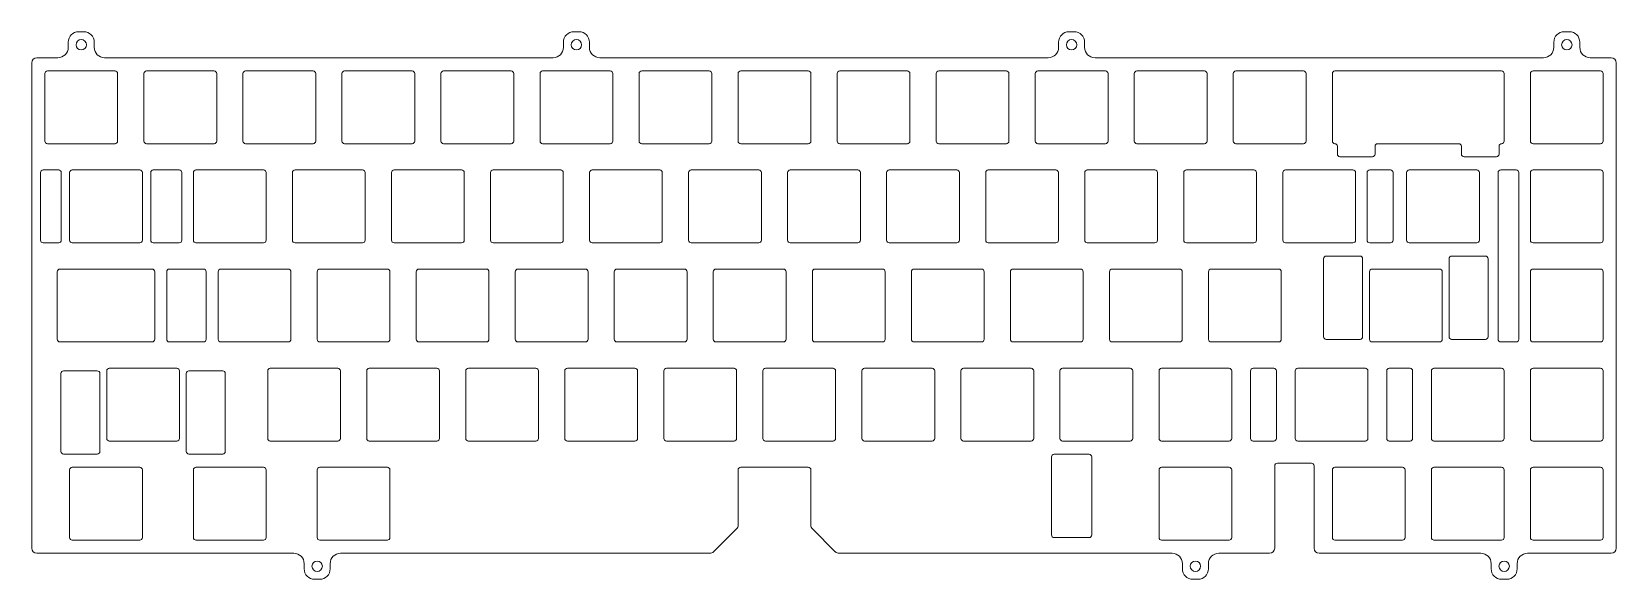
# Model space of a CAD drawing. Header units: millimetres. Extents: x -149 to 156, y -54 to 51.
import ezdxf

# ---------------------------------------------------------------- set-up
doc = ezdxf.new("R2010")
doc.units = ezdxf.units.MM

msp = doc.modelspace()

# ---------------------------------------------------------------- linework, layer by layer
at = {"color": 7, "linetype": 'Continuous', "lineweight": 15}
for p, q in [((-142.02, 49.17), (-142.02, 48.17)), ((-139.02, 51.17), (-140.02, 51.17)), ((-137.02, 48.17), (-137.02, 49.17)), ((-46.77, 49.17), (-46.77, 48.17)), ((-43.77, 51.17), (-44.77, 51.17)), ((-41.77, 48.17), (-41.77, 49.17)), ((48.48, 49.17), (48.48, 48.17)), ((51.48, 51.17), (50.48, 51.17)), ((53.48, 48.17), (53.48, 49.17)), ((143.73, 49.17), (143.73, 48.17)), ((146.73, 51.17), (145.73, 51.17)), ((148.73, 48.17), (148.73, 49.17)), ((-144.02, 46.17), (-148.05, 46.17)), ((-48.77, 46.17), (-135.02, 46.17)), ((46.48, 46.17), (-39.77, 46.17)), ((141.73, 46.17), (55.48, 46.17)), ((154.75, 46.17), (150.73, 46.17)), ((-149.05, 45.17), (-149.05, -48.08)), ((-146.52, 30.14), (-146.52, 43.14)), ((-146.02, 43.64), (-133.02, 43.64)), ((-132.52, 43.14), (-132.52, 30.14)), ((-127.47, 30.14), (-127.47, 43.14)), ((-126.97, 43.64), (-113.97, 43.64)), ((-113.47, 43.14), (-113.47, 30.14)), ((-108.42, 30.14), (-108.42, 43.14)), ((-107.92, 43.64), (-94.92, 43.64)), ((-94.42, 43.14), (-94.42, 30.14)), ((-89.37, 30.14), (-89.37, 43.14)), ((-88.87, 43.64), (-75.87, 43.64)), ((-75.37, 43.14), (-75.37, 30.14)), ((-70.32, 30.14), (-70.32, 43.14)), ((-69.82, 43.64), (-56.82, 43.64)), ((-56.32, 43.14), (-56.32, 30.14)), ((-51.27, 30.14), (-51.27, 43.14)), ((-50.77, 43.64), (-37.77, 43.64)), ((-37.27, 43.14), (-37.27, 30.14)), ((-32.22, 30.14), (-32.22, 43.14)), ((-31.72, 43.64), (-18.72, 43.64)), ((-18.22, 43.14), (-18.22, 30.14)), ((-13.17, 30.14), (-13.17, 43.14)), ((-12.67, 43.64), (0.33, 43.64)), ((0.83, 43.14), (0.83, 30.14)), ((5.88, 30.14), (5.88, 43.14)), ((6.38, 43.64), (19.38, 43.64)), ((19.88, 43.14), (19.88, 30.14)), ((24.93, 30.14), (24.93, 43.14)), ((25.43, 43.64), (38.43, 43.64)), ((38.93, 43.14), (38.93, 30.14)), ((43.98, 30.14), (43.98, 43.14)), ((44.48, 43.64), (57.48, 43.64)), ((57.98, 43.14), (57.98, 30.14)), ((63.03, 30.14), (63.03, 43.14)), ((63.53, 43.64), (76.53, 43.64)), ((77.03, 43.14), (77.03, 30.14)), ((82.08, 30.14), (82.08, 43.14)), ((82.58, 43.64), (95.58, 43.64)), ((96.08, 43.14), (96.08, 30.14)), ((101.13, 30.14), (101.13, 43.14)), ((101.63, 43.64), (133.68, 43.64)), ((134.18, 43.14), (134.18, 30.14)), ((139.23, 30.14), (139.23, 43.14)), ((139.73, 43.64), (152.73, 43.64)), ((153.23, 43.14), (153.23, 30.14)), ((155.75, -48.08), (155.75, 45.17)), ((-133.02, 29.64), (-146.02, 29.64)), ((-113.97, 29.64), (-126.97, 29.64)), ((-94.92, 29.64), (-107.92, 29.64)), ((-75.87, 29.64), (-88.87, 29.64)), ((-56.82, 29.64), (-69.82, 29.64)), ((-37.77, 29.64), (-50.77, 29.64)), ((-18.72, 29.64), (-31.72, 29.64)), ((0.33, 29.64), (-12.67, 29.64)), ((19.38, 29.64), (6.38, 29.64)), ((38.43, 29.64), (25.43, 29.64)), ((57.48, 29.64), (44.48, 29.64)), ((76.53, 29.64), (63.53, 29.64)), ((95.58, 29.64), (82.58, 29.64)), ((102.09, 27.64), (102.09, 29.15)), ((109.34, 29.14), (109.34, 27.64)), ((125.46, 29.64), (109.84, 29.64)), ((125.96, 27.64), (125.96, 29.14)), ((133.21, 29.15), (133.21, 27.64)), ((152.73, 29.64), (139.73, 29.64)), ((-146.86, 24.59), (-143.86, 24.59)), ((-141.26, 24.59), (-128.26, 24.59)), ((-125.66, 24.59), (-120.66, 24.59)), ((-117.45, 24.59), (-104.45, 24.59)), ((-98.4, 24.59), (-85.4, 24.59)), ((-79.35, 24.59), (-66.35, 24.59)), ((-60.3, 24.59), (-47.3, 24.59)), ((-41.25, 24.59), (-28.25, 24.59)), ((-22.2, 24.59), (-9.2, 24.59)), ((-3.15, 24.59), (9.85, 24.59)), ((15.9, 24.59), (28.9, 24.59)), ((34.95, 24.59), (47.95, 24.59)), ((54, 24.59), (67, 24.59)), ((73.05, 24.59), (86.05, 24.59)), ((92.1, 24.59), (105.1, 24.59)), ((108.84, 27.14), (102.59, 27.14)), ((108.31, 24.59), (112.31, 24.59)), ((115.91, 24.59), (128.91, 24.59)), ((132.71, 27.14), (126.46, 27.14)), ((133.51, 24.59), (136.51, 24.59)), ((139.73, 24.59), (152.73, 24.59)), ((-147.36, 11.09), (-147.36, 24.09)), ((-143.36, 24.09), (-143.36, 11.09)), ((-141.76, 11.09), (-141.76, 24.09)), ((-127.76, 24.09), (-127.76, 11.09)), ((-126.16, 11.09), (-126.16, 24.09)), ((-120.16, 24.09), (-120.16, 11.09)), ((-117.95, 11.09), (-117.95, 24.09)), ((-103.95, 24.09), (-103.95, 11.09)), ((-98.9, 11.09), (-98.9, 24.09)), ((-84.9, 24.09), (-84.9, 11.09)), ((-79.85, 11.09), (-79.85, 24.09)), ((-65.85, 24.09), (-65.85, 11.09)), ((-60.8, 11.09), (-60.8, 24.09)), ((-46.8, 24.09), (-46.8, 11.09)), ((-41.75, 11.09), (-41.75, 24.09)), ((-27.75, 24.09), (-27.75, 11.09)), ((-22.7, 11.09), (-22.7, 24.09)), ((-8.7, 24.09), (-8.7, 11.09)), ((-3.65, 11.09), (-3.65, 24.09)), ((10.35, 24.09), (10.35, 11.09)), ((15.4, 11.09), (15.4, 24.09)), ((29.4, 24.09), (29.4, 11.09)), ((34.45, 11.09), (34.45, 24.09)), ((48.45, 24.09), (48.45, 11.09)), ((53.5, 11.09), (53.5, 24.09)), ((67.5, 24.09), (67.5, 11.09)), ((72.55, 11.09), (72.55, 24.09)), ((86.55, 24.09), (86.55, 11.09)), ((91.6, 11.09), (91.6, 24.09)), ((105.6, 24.09), (105.6, 11.09)), ((107.81, 11.09), (107.81, 24.09)), ((112.81, 24.09), (112.81, 11.09)), ((115.41, 11.09), (115.41, 24.09)), ((129.41, 24.09), (129.41, 11.09)), ((133.01, -7.96), (133.01, 24.09)), ((137.01, 24.09), (137.01, -7.96)), ((139.23, 11.09), (139.23, 24.09)), ((153.23, 24.09), (153.23, 11.09)), ((-143.86, 10.59), (-146.86, 10.59)), ((-128.26, 10.59), (-141.26, 10.59)), ((-120.66, 10.59), (-125.66, 10.59)), ((-104.45, 10.59), (-117.45, 10.59)), ((-85.4, 10.59), (-98.4, 10.59)), ((-66.35, 10.59), (-79.35, 10.59)), ((-47.3, 10.59), (-60.3, 10.59)), ((-28.25, 10.59), (-41.25, 10.59)), ((-9.2, 10.59), (-22.2, 10.59)), ((9.85, 10.59), (-3.15, 10.59)), ((28.9, 10.59), (15.9, 10.59)), ((47.95, 10.59), (34.95, 10.59)), ((67, 10.59), (54, 10.59)), ((86.05, 10.59), (73.05, 10.59)), ((105.1, 10.59), (92.1, 10.59)), ((112.31, 10.59), (108.31, 10.59)), ((128.91, 10.59), (115.91, 10.59)), ((152.73, 10.59), (139.73, 10.59)), ((99.46, -7.46), (99.46, 7.54)), ((99.96, 8.04), (106.46, 8.04)), ((106.96, 7.54), (106.96, -7.46)), ((123.58, -7.46), (123.58, 7.54)), ((124.08, 8.04), (130.58, 8.04)), ((131.08, 7.54), (131.08, -7.46)), ((-144.14, -7.96), (-144.14, 5.04)), ((-143.64, 5.54), (-125.88, 5.54)), ((-125.38, 5.04), (-125.38, -7.96)), ((-123.08, -7.96), (-123.08, 5.04)), ((-122.58, 5.54), (-115.98, 5.54)), ((-115.48, 5.04), (-115.48, -7.96)), ((-113.19, -7.96), (-113.19, 5.04)), ((-112.69, 5.54), (-99.69, 5.54)), ((-99.19, 5.04), (-99.19, -7.96)), ((-94.14, -7.96), (-94.14, 5.04)), ((-93.64, 5.54), (-80.64, 5.54)), ((-80.14, 5.04), (-80.14, -7.96)), ((-75.09, -7.96), (-75.09, 5.04)), ((-74.59, 5.54), (-61.59, 5.54)), ((-61.09, 5.04), (-61.09, -7.96)), ((-56.04, -7.96), (-56.04, 5.04)), ((-55.54, 5.54), (-42.54, 5.54)), ((-42.04, 5.04), (-42.04, -7.96)), ((-36.99, -7.96), (-36.99, 5.04)), ((-36.49, 5.54), (-23.49, 5.54)), ((-22.99, 5.04), (-22.99, -7.96)), ((-17.94, -7.96), (-17.94, 5.04)), ((-17.44, 5.54), (-4.44, 5.54)), ((-3.94, 5.04), (-3.94, -7.96)), ((1.11, -7.96), (1.11, 5.04)), ((1.61, 5.54), (14.61, 5.54)), ((15.11, 5.04), (15.11, -7.96)), ((20.16, -7.96), (20.16, 5.04)), ((20.66, 5.54), (33.66, 5.54)), ((34.16, 5.04), (34.16, -7.96)), ((39.21, -7.96), (39.21, 5.04)), ((39.71, 5.54), (52.71, 5.54)), ((53.21, 5.04), (53.21, -7.96)), ((58.26, -7.96), (58.26, 5.04)), ((58.76, 5.54), (71.76, 5.54)), ((72.26, 5.04), (72.26, -7.96)), ((77.31, -7.96), (77.31, 5.04)), ((77.81, 5.54), (90.81, 5.54)), ((91.31, 5.04), (91.31, -7.96)), ((108.27, -7.96), (108.27, 5.04)), ((108.77, 5.54), (121.77, 5.54)), ((122.27, 5.04), (122.27, -7.96)), ((139.23, -7.96), (139.23, 5.04)), ((139.73, 5.54), (152.73, 5.54)), ((153.23, 5.04), (153.23, -7.96)), ((-125.88, -8.46), (-143.64, -8.46)), ((-115.98, -8.46), (-122.58, -8.46)), ((-99.69, -8.46), (-112.69, -8.46)), ((-80.64, -8.46), (-93.64, -8.46)), ((-61.59, -8.46), (-74.59, -8.46)), ((-42.54, -8.46), (-55.54, -8.46)), ((-23.49, -8.46), (-36.49, -8.46)), ((-4.44, -8.46), (-17.44, -8.46)), ((14.61, -8.46), (1.61, -8.46)), ((33.66, -8.46), (20.66, -8.46)), ((52.71, -8.46), (39.71, -8.46)), ((71.76, -8.46), (58.76, -8.46)), ((90.81, -8.46), (77.81, -8.46)), ((106.46, -7.96), (99.96, -7.96)), ((121.77, -8.46), (108.77, -8.46)), ((130.58, -7.96), (124.08, -7.96)), ((136.51, -8.46), (133.51, -8.46)), ((152.73, -8.46), (139.73, -8.46)), ((-143.43, -29.51), (-143.43, -14.51)), ((-142.93, -14.01), (-136.43, -14.01)), ((-135.93, -14.51), (-135.93, -29.51)), ((-134.62, -27.01), (-134.62, -14.01)), ((-134.12, -13.51), (-121.12, -13.51)), ((-120.62, -14.01), (-120.62, -27.01)), ((-119.31, -29.51), (-119.31, -14.51)), ((-118.81, -14.01), (-112.31, -14.01)), ((-111.81, -14.51), (-111.81, -29.51)), ((-103.66, -27.01), (-103.66, -14.01)), ((-103.16, -13.51), (-90.16, -13.51)), ((-89.66, -14.01), (-89.66, -27.01)), ((-84.61, -27.01), (-84.61, -14.01)), ((-84.11, -13.51), (-71.11, -13.51)), ((-70.61, -14.01), (-70.61, -27.01)), ((-65.56, -27.01), (-65.56, -14.01)), ((-65.06, -13.51), (-52.06, -13.51)), ((-51.56, -14.01), (-51.56, -27.01)), ((-46.51, -27.01), (-46.51, -14.01)), ((-46.01, -13.51), (-33.01, -13.51)), ((-32.51, -14.01), (-32.51, -27.01)), ((-27.46, -27.01), (-27.46, -14.01)), ((-26.96, -13.51), (-13.96, -13.51)), ((-13.46, -14.01), (-13.46, -27.01)), ((-8.41, -27.01), (-8.41, -14.01)), ((-7.91, -13.51), (5.09, -13.51)), ((5.59, -14.01), (5.59, -27.01)), ((10.64, -27.01), (10.64, -14.01)), ((11.14, -13.51), (24.14, -13.51)), ((24.64, -14.01), (24.64, -27.01)), ((29.69, -27.01), (29.69, -14.01)), ((30.19, -13.51), (43.19, -13.51)), ((43.69, -14.01), (43.69, -27.01)), ((48.74, -27.01), (48.74, -14.01)), ((49.24, -13.51), (62.24, -13.51)), ((62.74, -14.01), (62.74, -27.01)), ((67.79, -27.01), (67.79, -14.01)), ((68.29, -13.51), (81.29, -13.51)), ((81.79, -14.01), (81.79, -27.01)), ((85.38, -27.01), (85.38, -14.01)), ((85.88, -13.51), (89.88, -13.51)), ((90.38, -14.01), (90.38, -27.01)), ((93.98, -27.01), (93.98, -14.01)), ((94.48, -13.51), (107.48, -13.51)), ((107.98, -14.01), (107.98, -27.01)), ((111.58, -27.01), (111.58, -14.01)), ((112.08, -13.51), (116.08, -13.51)), ((116.58, -14.01), (116.58, -27.01)), ((120.18, -27.01), (120.18, -14.01)), ((120.68, -13.51), (133.68, -13.51)), ((134.18, -14.01), (134.18, -27.01)), ((139.23, -27.01), (139.23, -14.01)), ((139.73, -13.51), (152.73, -13.51)), ((153.23, -14.01), (153.23, -27.01)), ((-136.43, -30.01), (-142.93, -30.01)), ((-121.12, -27.51), (-134.12, -27.51)), ((-112.31, -30.01), (-118.81, -30.01)), ((-90.16, -27.51), (-103.16, -27.51)), ((-71.11, -27.51), (-84.11, -27.51)), ((-52.06, -27.51), (-65.06, -27.51)), ((-33.01, -27.51), (-46.01, -27.51)), ((-13.96, -27.51), (-26.96, -27.51)), ((5.09, -27.51), (-7.91, -27.51)), ((24.14, -27.51), (11.14, -27.51)), ((43.19, -27.51), (30.19, -27.51)), ((47.6, -30.06), (54.35, -30.06)), ((62.24, -27.51), (49.24, -27.51)), ((81.29, -27.51), (68.29, -27.51)), ((89.88, -27.51), (85.88, -27.51)), ((107.48, -27.51), (94.48, -27.51)), ((116.08, -27.51), (112.08, -27.51)), ((133.68, -27.51), (120.68, -27.51)), ((152.73, -27.51), (139.73, -27.51)), ((-141.76, -46.06), (-141.76, -33.06)), ((-141.26, -32.56), (-128.26, -32.56)), ((-127.76, -33.06), (-127.76, -46.06)), ((-117.95, -46.06), (-117.95, -33.06)), ((-117.45, -32.56), (-104.45, -32.56)), ((-103.95, -33.06), (-103.95, -46.06)), ((-94.14, -46.06), (-94.14, -33.06)), ((-93.64, -32.56), (-80.64, -32.56)), ((-80.14, -33.06), (-80.14, -46.06)), ((-13.17, -43.67), (-13.17, -33.06)), ((-12.67, -32.56), (0.33, -32.56)), ((0.83, -33.06), (0.83, -43.67)), ((47.1, -45.56), (47.1, -30.56)), ((54.85, -30.56), (54.85, -45.56)), ((67.79, -46.06), (67.79, -33.06)), ((68.29, -32.56), (81.29, -32.56)), ((81.79, -33.06), (81.79, -46.06)), ((90.05, -48.08), (90.05, -32.26)), ((90.55, -31.76), (97.12, -31.76)), ((97.62, -32.26), (97.62, -48.08)), ((101.13, -46.06), (101.13, -33.06)), ((101.63, -32.56), (114.63, -32.56)), ((115.13, -33.06), (115.13, -46.06)), ((120.18, -46.06), (120.18, -33.06)), ((120.68, -32.56), (133.68, -32.56)), ((134.18, -33.06), (134.18, -46.06)), ((139.23, -46.06), (139.23, -33.06)), ((139.73, -32.56), (152.73, -32.56)), ((153.23, -33.06), (153.23, -46.06)), ((-17.88, -48.79), (-13.47, -44.37)), ((1.12, -44.37), (5.53, -48.79)), ((-128.26, -46.56), (-141.26, -46.56)), ((-104.45, -46.56), (-117.45, -46.56)), ((-80.64, -46.56), (-93.64, -46.56)), ((54.35, -46.06), (47.6, -46.06)), ((81.29, -46.56), (68.29, -46.56)), ((114.63, -46.56), (101.63, -46.56)), ((133.68, -46.56), (120.68, -46.56)), ((152.73, -46.56), (139.73, -46.56)), ((-148.05, -49.08), (-98.64, -49.08)), ((-96.64, -51.08), (-96.64, -52.08)), ((-91.64, -52.08), (-91.64, -51.08)), ((-89.64, -49.08), (-18.59, -49.08)), ((6.24, -49.08), (70.29, -49.08)), ((72.29, -51.08), (72.29, -52.08)), ((77.29, -52.08), (77.29, -51.08)), ((79.29, -49.08), (89.05, -49.08)), ((98.62, -49.08), (129.68, -49.08)), ((131.68, -51.08), (131.68, -52.08)), ((136.68, -52.08), (136.68, -51.08)), ((138.68, -49.08), (154.75, -49.08)), ((-94.64, -54.08), (-93.64, -54.08)), ((74.29, -54.08), (75.29, -54.08)), ((133.68, -54.08), (134.68, -54.08))]:
    msp.add_line(p, q, dxfattribs=at)
for centre in [(-139.52, 48.67), (-44.27, 48.67), (50.98, 48.67), (146.23, 48.67), (-94.14, -51.58), (74.79, -51.58), (134.18, -51.58)]:
    msp.add_circle(centre, 1, dxfattribs=at)
for centre, radius, start, end in [((-140.02, 49.17), 2, 90, 180), ((-139.02, 49.17), 2, 0, 90), ((-44.77, 49.17), 2, 90, 180), ((-43.77, 49.17), 2, 0, 90), ((50.48, 49.17), 2, 90, 180), ((51.48, 49.17), 2, 0, 90), ((145.73, 49.17), 2, 90, 180), ((146.73, 49.17), 2, 0, 90), ((-148.05, 45.17), 1, 90, 180), ((-144.02, 48.17), 2, 270, 0), ((-135.02, 48.17), 2, 180, 270), ((-48.77, 48.17), 2, 270, 0), ((-39.77, 48.17), 2, 180, 270), ((46.48, 48.17), 2, 270, 0), ((55.48, 48.17), 2, 180, 270), ((141.73, 48.17), 2, 270, 0), ((150.73, 48.17), 2, 180, 270), ((154.75, 45.17), 1, 0, 90), ((-14.17, -43.67), 1, 315, 0), ((1.83, -43.67), 1, 180, 225), ((-148.05, -48.08), 1, 180, 270), ((89.05, -48.08), 1, 270, 0), ((98.62, -48.08), 1, 180, 270), ((154.75, -48.08), 1, 270, 0), ((-98.64, -51.08), 2, 0, 90), ((-89.64, -51.08), 2, 90, 180), ((-18.59, -48.08), 1, 270, 315), ((6.24, -48.08), 1, 225, 270), ((70.29, -51.08), 2, 0, 90), ((79.29, -51.08), 2, 90, 180), ((129.68, -51.08), 2, 0, 90), ((138.68, -51.08), 2, 90, 180), ((-94.64, -52.08), 2, 180, 270), ((-93.64, -52.08), 2, 270, 0), ((74.29, -52.08), 2, 180, 270), ((75.29, -52.08), 2, 270, 0), ((133.68, -52.08), 2, 180, 270), ((134.68, -52.08), 2, 270, 0)]:
    msp.add_arc(centre, radius, start, end, dxfattribs=at)
for points in [[(-146.52, 43.14), (-146.52, 43.4), (-146.28, 43.64), (-146.02, 43.64)], [(-133.02, 43.64), (-132.77, 43.64), (-132.52, 43.4), (-132.52, 43.14)], [(-127.47, 43.14), (-127.47, 43.4), (-127.23, 43.64), (-126.97, 43.64)], [(-113.97, 43.64), (-113.72, 43.64), (-113.47, 43.4), (-113.47, 43.14)], [(-108.42, 43.14), (-108.42, 43.4), (-108.18, 43.64), (-107.92, 43.64)], [(-94.92, 43.64), (-94.67, 43.64), (-94.42, 43.4), (-94.42, 43.14)], [(-89.37, 43.14), (-89.37, 43.4), (-89.13, 43.64), (-88.87, 43.64)], [(-75.87, 43.64), (-75.62, 43.64), (-75.37, 43.4), (-75.37, 43.14)], [(-70.32, 43.14), (-70.32, 43.4), (-70.08, 43.64), (-69.82, 43.64)], [(-56.82, 43.64), (-56.57, 43.64), (-56.32, 43.4), (-56.32, 43.14)], [(-51.27, 43.14), (-51.27, 43.4), (-51.03, 43.64), (-50.77, 43.64)], [(-37.77, 43.64), (-37.52, 43.64), (-37.27, 43.4), (-37.27, 43.14)], [(-32.22, 43.14), (-32.22, 43.4), (-31.98, 43.64), (-31.72, 43.64)], [(-18.72, 43.64), (-18.47, 43.64), (-18.22, 43.4), (-18.22, 43.14)], [(-13.17, 43.14), (-13.17, 43.4), (-12.93, 43.64), (-12.67, 43.64)], [(0.33, 43.64), (0.58, 43.64), (0.83, 43.4), (0.83, 43.14)], [(5.88, 43.14), (5.88, 43.4), (6.12, 43.64), (6.38, 43.64)], [(19.38, 43.64), (19.63, 43.64), (19.88, 43.4), (19.88, 43.14)], [(24.93, 43.14), (24.93, 43.4), (25.17, 43.64), (25.43, 43.64)], [(38.43, 43.64), (38.68, 43.64), (38.93, 43.4), (38.93, 43.14)], [(43.98, 43.14), (43.98, 43.4), (44.22, 43.64), (44.48, 43.64)], [(57.48, 43.64), (57.73, 43.64), (57.98, 43.4), (57.98, 43.14)], [(63.03, 43.14), (63.03, 43.4), (63.27, 43.64), (63.53, 43.64)], [(76.53, 43.64), (76.78, 43.64), (77.03, 43.4), (77.03, 43.14)], [(82.08, 43.14), (82.08, 43.4), (82.32, 43.64), (82.58, 43.64)], [(95.58, 43.64), (95.83, 43.64), (96.08, 43.4), (96.08, 43.14)], [(101.13, 43.14), (101.13, 43.4), (101.37, 43.64), (101.63, 43.64)], [(133.68, 43.64), (133.93, 43.64), (134.18, 43.4), (134.18, 43.14)], [(139.23, 43.14), (139.23, 43.4), (139.47, 43.64), (139.73, 43.64)], [(152.73, 43.64), (152.98, 43.64), (153.23, 43.4), (153.23, 43.14)], [(-146.02, 29.64), (-146.28, 29.64), (-146.52, 29.89), (-146.52, 30.14)], [(-132.52, 30.14), (-132.52, 29.89), (-132.77, 29.64), (-133.02, 29.64)], [(-126.97, 29.64), (-127.23, 29.64), (-127.47, 29.89), (-127.47, 30.14)], [(-113.47, 30.14), (-113.47, 29.89), (-113.72, 29.64), (-113.97, 29.64)], [(-107.92, 29.64), (-108.18, 29.64), (-108.42, 29.89), (-108.42, 30.14)], [(-94.42, 30.14), (-94.42, 29.89), (-94.67, 29.64), (-94.92, 29.64)], [(-88.87, 29.64), (-89.13, 29.64), (-89.37, 29.89), (-89.37, 30.14)], [(-75.37, 30.14), (-75.37, 29.89), (-75.62, 29.64), (-75.87, 29.64)], [(-69.82, 29.64), (-70.08, 29.64), (-70.32, 29.89), (-70.32, 30.14)], [(-56.32, 30.14), (-56.32, 29.89), (-56.57, 29.64), (-56.82, 29.64)], [(-50.77, 29.64), (-51.03, 29.64), (-51.27, 29.89), (-51.27, 30.14)], [(-37.27, 30.14), (-37.27, 29.89), (-37.52, 29.64), (-37.77, 29.64)], [(-31.72, 29.64), (-31.98, 29.64), (-32.22, 29.89), (-32.22, 30.14)], [(-18.22, 30.14), (-18.22, 29.89), (-18.47, 29.64), (-18.72, 29.64)], [(-12.67, 29.64), (-12.93, 29.64), (-13.17, 29.89), (-13.17, 30.14)], [(0.83, 30.14), (0.83, 29.89), (0.58, 29.64), (0.33, 29.64)], [(6.38, 29.64), (6.12, 29.64), (5.88, 29.89), (5.88, 30.14)], [(19.88, 30.14), (19.88, 29.89), (19.63, 29.64), (19.38, 29.64)], [(25.43, 29.64), (25.17, 29.64), (24.93, 29.89), (24.93, 30.14)], [(38.93, 30.14), (38.93, 29.89), (38.68, 29.64), (38.43, 29.64)], [(44.48, 29.64), (44.22, 29.64), (43.98, 29.89), (43.98, 30.14)], [(57.98, 30.14), (57.98, 29.89), (57.73, 29.64), (57.48, 29.64)], [(63.53, 29.64), (63.27, 29.64), (63.03, 29.89), (63.03, 30.14)], [(77.03, 30.14), (77.03, 29.89), (76.78, 29.64), (76.53, 29.64)], [(82.58, 29.64), (82.32, 29.64), (82.08, 29.89), (82.08, 30.14)], [(96.08, 30.14), (96.08, 29.89), (95.83, 29.64), (95.58, 29.64)], [(101.61, 29.64), (101.36, 29.65), (101.13, 29.89), (101.13, 30.14)], [(101.61, 29.64), (101.86, 29.64), (102.09, 29.4), (102.09, 29.15)], [(102.59, 27.14), (102.33, 27.14), (102.09, 27.39), (102.09, 27.64)], [(109.34, 27.64), (109.34, 27.39), (109.09, 27.14), (108.84, 27.14)], [(109.34, 29.14), (109.34, 29.41), (109.58, 29.64), (109.84, 29.64)], [(125.46, 29.64), (125.73, 29.64), (125.96, 29.41), (125.96, 29.14)], [(126.46, 27.14), (126.21, 27.14), (125.96, 27.39), (125.96, 27.64)], [(133.21, 27.64), (133.21, 27.39), (132.97, 27.14), (132.71, 27.14)], [(133.21, 29.15), (133.21, 29.4), (133.44, 29.64), (133.69, 29.64)], [(134.18, 30.14), (134.18, 29.9), (133.95, 29.65), (133.69, 29.64)], [(139.73, 29.64), (139.47, 29.64), (139.23, 29.89), (139.23, 30.14)], [(153.23, 30.14), (153.23, 29.89), (152.98, 29.64), (152.73, 29.64)], [(-147.36, 24.09), (-147.36, 24.35), (-147.12, 24.59), (-146.86, 24.59)], [(-143.86, 24.59), (-143.61, 24.59), (-143.36, 24.35), (-143.36, 24.09)], [(-141.76, 24.09), (-141.76, 24.35), (-141.52, 24.59), (-141.26, 24.59)], [(-128.26, 24.59), (-128.01, 24.59), (-127.76, 24.35), (-127.76, 24.09)], [(-126.16, 24.09), (-126.16, 24.35), (-125.92, 24.59), (-125.66, 24.59)], [(-120.66, 24.59), (-120.41, 24.59), (-120.16, 24.35), (-120.16, 24.09)], [(-117.95, 24.09), (-117.95, 24.35), (-117.7, 24.59), (-117.45, 24.59)], [(-104.45, 24.59), (-104.2, 24.59), (-103.95, 24.35), (-103.95, 24.09)], [(-98.9, 24.09), (-98.9, 24.35), (-98.65, 24.59), (-98.4, 24.59)], [(-85.4, 24.59), (-85.15, 24.59), (-84.9, 24.35), (-84.9, 24.09)], [(-79.85, 24.09), (-79.85, 24.35), (-79.6, 24.59), (-79.35, 24.59)], [(-66.35, 24.59), (-66.1, 24.59), (-65.85, 24.35), (-65.85, 24.09)], [(-60.8, 24.09), (-60.8, 24.35), (-60.55, 24.59), (-60.3, 24.59)], [(-47.3, 24.59), (-47.05, 24.59), (-46.8, 24.35), (-46.8, 24.09)], [(-41.75, 24.09), (-41.75, 24.35), (-41.5, 24.59), (-41.25, 24.59)], [(-28.25, 24.59), (-28, 24.59), (-27.75, 24.35), (-27.75, 24.09)], [(-22.7, 24.09), (-22.7, 24.35), (-22.45, 24.59), (-22.2, 24.59)], [(-9.2, 24.59), (-8.95, 24.59), (-8.7, 24.35), (-8.7, 24.09)], [(-3.65, 24.09), (-3.65, 24.35), (-3.41, 24.59), (-3.15, 24.59)], [(9.85, 24.59), (10.1, 24.59), (10.35, 24.35), (10.35, 24.09)], [(15.4, 24.09), (15.4, 24.35), (15.64, 24.59), (15.9, 24.59)], [(28.9, 24.59), (29.15, 24.59), (29.4, 24.35), (29.4, 24.09)], [(34.45, 24.09), (34.45, 24.35), (34.7, 24.59), (34.95, 24.59)], [(47.95, 24.59), (48.2, 24.59), (48.45, 24.35), (48.45, 24.09)], [(53.5, 24.09), (53.5, 24.35), (53.75, 24.59), (54, 24.59)], [(67, 24.59), (67.25, 24.59), (67.5, 24.35), (67.5, 24.09)], [(72.55, 24.09), (72.55, 24.35), (72.8, 24.59), (73.05, 24.59)], [(86.05, 24.59), (86.3, 24.59), (86.55, 24.35), (86.55, 24.09)], [(91.6, 24.09), (91.6, 24.35), (91.85, 24.59), (92.1, 24.59)], [(105.1, 24.59), (105.35, 24.59), (105.6, 24.35), (105.6, 24.09)], [(107.81, 24.09), (107.81, 24.35), (108.06, 24.59), (108.31, 24.59)], [(112.31, 24.59), (112.57, 24.59), (112.81, 24.35), (112.81, 24.09)], [(115.41, 24.09), (115.41, 24.35), (115.66, 24.59), (115.91, 24.59)], [(128.91, 24.59), (129.17, 24.59), (129.41, 24.35), (129.41, 24.09)], [(133.01, 24.09), (133.01, 24.35), (133.26, 24.59), (133.51, 24.59)], [(136.51, 24.59), (136.77, 24.59), (137.01, 24.35), (137.01, 24.09)], [(139.23, 24.09), (139.23, 24.35), (139.47, 24.59), (139.73, 24.59)], [(152.73, 24.59), (152.98, 24.59), (153.23, 24.35), (153.23, 24.09)], [(-146.86, 10.59), (-147.12, 10.59), (-147.36, 10.84), (-147.36, 11.09)], [(-143.36, 11.09), (-143.36, 10.84), (-143.61, 10.59), (-143.86, 10.59)], [(-141.26, 10.59), (-141.52, 10.59), (-141.76, 10.84), (-141.76, 11.09)], [(-127.76, 11.09), (-127.76, 10.84), (-128.01, 10.59), (-128.26, 10.59)], [(-125.66, 10.59), (-125.92, 10.59), (-126.16, 10.84), (-126.16, 11.09)], [(-120.16, 11.09), (-120.16, 10.84), (-120.41, 10.59), (-120.66, 10.59)], [(-117.45, 10.59), (-117.7, 10.59), (-117.95, 10.84), (-117.95, 11.09)], [(-103.95, 11.09), (-103.95, 10.84), (-104.19, 10.59), (-104.45, 10.59)], [(-98.4, 10.59), (-98.65, 10.59), (-98.9, 10.84), (-98.9, 11.09)], [(-84.9, 11.09), (-84.9, 10.84), (-85.14, 10.59), (-85.4, 10.59)], [(-79.35, 10.59), (-79.6, 10.59), (-79.85, 10.84), (-79.85, 11.09)], [(-65.85, 11.09), (-65.85, 10.84), (-66.09, 10.59), (-66.35, 10.59)], [(-60.3, 10.59), (-60.55, 10.59), (-60.8, 10.84), (-60.8, 11.09)], [(-46.8, 11.09), (-46.8, 10.84), (-47.04, 10.59), (-47.3, 10.59)], [(-41.25, 10.59), (-41.5, 10.59), (-41.75, 10.84), (-41.75, 11.09)], [(-27.75, 11.09), (-27.75, 10.84), (-27.99, 10.59), (-28.25, 10.59)], [(-22.2, 10.59), (-22.45, 10.59), (-22.7, 10.84), (-22.7, 11.09)], [(-8.7, 11.09), (-8.7, 10.84), (-8.94, 10.59), (-9.2, 10.59)], [(-3.15, 10.59), (-3.4, 10.59), (-3.65, 10.84), (-3.65, 11.09)], [(10.35, 11.09), (10.35, 10.84), (10.11, 10.59), (9.85, 10.59)], [(15.9, 10.59), (15.65, 10.59), (15.4, 10.84), (15.4, 11.09)], [(29.4, 11.09), (29.4, 10.84), (29.16, 10.59), (28.9, 10.59)], [(34.95, 10.59), (34.7, 10.59), (34.45, 10.84), (34.45, 11.09)], [(48.45, 11.09), (48.45, 10.84), (48.21, 10.59), (47.95, 10.59)], [(54, 10.59), (53.75, 10.59), (53.5, 10.84), (53.5, 11.09)], [(67.5, 11.09), (67.5, 10.84), (67.26, 10.59), (67, 10.59)], [(73.05, 10.59), (72.8, 10.59), (72.55, 10.84), (72.55, 11.09)], [(86.55, 11.09), (86.55, 10.84), (86.31, 10.59), (86.05, 10.59)], [(92.1, 10.59), (91.85, 10.59), (91.6, 10.84), (91.6, 11.09)], [(105.6, 11.09), (105.6, 10.84), (105.36, 10.59), (105.1, 10.59)], [(108.31, 10.59), (108.06, 10.59), (107.81, 10.84), (107.81, 11.09)], [(112.81, 11.09), (112.81, 10.84), (112.57, 10.59), (112.31, 10.59)], [(115.91, 10.59), (115.66, 10.59), (115.41, 10.84), (115.41, 11.09)], [(129.41, 11.09), (129.41, 10.84), (129.17, 10.59), (128.91, 10.59)], [(139.73, 10.59), (139.47, 10.59), (139.23, 10.84), (139.23, 11.09)], [(153.23, 11.09), (153.23, 10.84), (152.98, 10.59), (152.73, 10.59)], [(99.46, 7.54), (99.46, 7.8), (99.7, 8.04), (99.96, 8.04)], [(106.46, 8.04), (106.71, 8.04), (106.96, 7.8), (106.96, 7.54)], [(123.58, 7.54), (123.58, 7.8), (123.82, 8.04), (124.08, 8.04)], [(130.58, 8.04), (130.84, 8.04), (131.08, 7.8), (131.08, 7.54)], [(-144.14, 5.04), (-144.14, 5.3), (-143.9, 5.54), (-143.64, 5.54)], [(-125.88, 5.54), (-125.63, 5.54), (-125.38, 5.3), (-125.38, 5.04)], [(-123.08, 5.04), (-123.08, 5.3), (-122.84, 5.54), (-122.58, 5.54)], [(-115.98, 5.54), (-115.73, 5.54), (-115.48, 5.3), (-115.48, 5.04)], [(-113.19, 5.04), (-113.19, 5.3), (-112.94, 5.54), (-112.69, 5.54)], [(-99.69, 5.54), (-99.43, 5.54), (-99.19, 5.3), (-99.19, 5.04)], [(-94.14, 5.04), (-94.14, 5.3), (-93.89, 5.54), (-93.64, 5.54)], [(-80.64, 5.54), (-80.38, 5.54), (-80.14, 5.3), (-80.14, 5.04)], [(-75.09, 5.04), (-75.09, 5.3), (-74.84, 5.54), (-74.59, 5.54)], [(-61.59, 5.54), (-61.33, 5.54), (-61.09, 5.3), (-61.09, 5.04)], [(-56.04, 5.04), (-56.04, 5.3), (-55.79, 5.54), (-55.54, 5.54)], [(-42.54, 5.54), (-42.28, 5.54), (-42.04, 5.3), (-42.04, 5.04)], [(-36.99, 5.04), (-36.99, 5.3), (-36.74, 5.54), (-36.49, 5.54)], [(-23.49, 5.54), (-23.24, 5.54), (-22.99, 5.3), (-22.99, 5.04)], [(-17.94, 5.04), (-17.94, 5.3), (-17.69, 5.54), (-17.44, 5.54)], [(-4.44, 5.54), (-4.18, 5.54), (-3.94, 5.3), (-3.94, 5.04)], [(1.11, 5.04), (1.11, 5.3), (1.36, 5.54), (1.61, 5.54)], [(14.61, 5.54), (14.87, 5.54), (15.11, 5.3), (15.11, 5.04)], [(20.16, 5.04), (20.16, 5.3), (20.41, 5.54), (20.66, 5.54)], [(33.66, 5.54), (33.92, 5.54), (34.16, 5.3), (34.16, 5.04)], [(39.21, 5.04), (39.21, 5.3), (39.46, 5.54), (39.71, 5.54)], [(52.71, 5.54), (52.97, 5.54), (53.21, 5.3), (53.21, 5.04)], [(58.26, 5.04), (58.26, 5.3), (58.51, 5.54), (58.76, 5.54)], [(71.76, 5.54), (72.02, 5.54), (72.26, 5.3), (72.26, 5.04)], [(77.31, 5.04), (77.31, 5.3), (77.56, 5.54), (77.81, 5.54)], [(90.81, 5.54), (91.07, 5.54), (91.31, 5.3), (91.31, 5.04)], [(108.27, 5.04), (108.27, 5.3), (108.51, 5.54), (108.77, 5.54)], [(121.77, 5.54), (122.02, 5.54), (122.27, 5.3), (122.27, 5.04)], [(139.23, 5.04), (139.23, 5.3), (139.47, 5.54), (139.73, 5.54)], [(152.73, 5.54), (152.98, 5.54), (153.23, 5.3), (153.23, 5.04)], [(-143.64, -8.46), (-143.9, -8.46), (-144.14, -8.21), (-144.14, -7.96)], [(-125.38, -7.96), (-125.38, -8.21), (-125.63, -8.46), (-125.88, -8.46)], [(-122.58, -8.46), (-122.84, -8.46), (-123.08, -8.21), (-123.08, -7.96)], [(-115.48, -7.96), (-115.48, -8.21), (-115.73, -8.46), (-115.98, -8.46)], [(-112.69, -8.46), (-112.94, -8.46), (-113.19, -8.21), (-113.19, -7.96)], [(-99.19, -7.96), (-99.19, -8.21), (-99.43, -8.46), (-99.69, -8.46)], [(-93.64, -8.46), (-93.89, -8.46), (-94.14, -8.21), (-94.14, -7.96)], [(-80.14, -7.96), (-80.14, -8.21), (-80.38, -8.46), (-80.64, -8.46)], [(-74.59, -8.46), (-74.84, -8.46), (-75.09, -8.21), (-75.09, -7.96)], [(-61.09, -7.96), (-61.09, -8.21), (-61.33, -8.46), (-61.59, -8.46)], [(-55.54, -8.46), (-55.79, -8.46), (-56.04, -8.21), (-56.04, -7.96)], [(-42.04, -7.96), (-42.04, -8.21), (-42.28, -8.46), (-42.54, -8.46)], [(-36.49, -8.46), (-36.74, -8.46), (-36.99, -8.21), (-36.99, -7.96)], [(-22.99, -7.96), (-22.99, -8.21), (-23.23, -8.46), (-23.49, -8.46)], [(-17.44, -8.46), (-17.69, -8.46), (-17.94, -8.21), (-17.94, -7.96)], [(-3.94, -7.96), (-3.94, -8.21), (-4.18, -8.46), (-4.44, -8.46)], [(1.61, -8.46), (1.36, -8.46), (1.11, -8.21), (1.11, -7.96)], [(15.11, -7.96), (15.11, -8.21), (14.87, -8.46), (14.61, -8.46)], [(20.66, -8.46), (20.41, -8.46), (20.16, -8.21), (20.16, -7.96)], [(34.16, -7.96), (34.16, -8.21), (33.92, -8.46), (33.66, -8.46)], [(39.71, -8.46), (39.46, -8.46), (39.21, -8.21), (39.21, -7.96)], [(53.21, -7.96), (53.21, -8.21), (52.97, -8.46), (52.71, -8.46)], [(58.76, -8.46), (58.51, -8.46), (58.26, -8.21), (58.26, -7.96)], [(72.26, -7.96), (72.26, -8.21), (72.02, -8.46), (71.76, -8.46)], [(77.81, -8.46), (77.56, -8.46), (77.31, -8.21), (77.31, -7.96)], [(91.31, -7.96), (91.31, -8.21), (91.07, -8.46), (90.81, -8.46)], [(99.96, -7.96), (99.7, -7.96), (99.46, -7.71), (99.46, -7.46)], [(106.96, -7.46), (106.96, -7.71), (106.71, -7.96), (106.46, -7.96)], [(108.77, -8.46), (108.52, -8.46), (108.27, -8.21), (108.27, -7.96)], [(122.27, -7.96), (122.27, -8.21), (122.02, -8.46), (121.77, -8.46)], [(124.08, -7.96), (123.83, -7.96), (123.58, -7.71), (123.58, -7.46)], [(131.08, -7.46), (131.08, -7.71), (130.84, -7.96), (130.58, -7.96)], [(133.51, -8.46), (133.26, -8.46), (133.01, -8.21), (133.01, -7.96)], [(137.01, -7.96), (137.01, -8.21), (136.77, -8.46), (136.51, -8.46)], [(139.73, -8.46), (139.47, -8.46), (139.23, -8.21), (139.23, -7.96)], [(153.23, -7.96), (153.23, -8.21), (152.98, -8.46), (152.73, -8.46)], [(-143.43, -14.51), (-143.43, -14.25), (-143.19, -14.01), (-142.93, -14.01)], [(-136.43, -14.01), (-136.18, -14.01), (-135.93, -14.25), (-135.93, -14.51)], [(-134.62, -14.01), (-134.62, -13.75), (-134.38, -13.51), (-134.12, -13.51)], [(-121.12, -13.51), (-120.86, -13.51), (-120.62, -13.75), (-120.62, -14.01)], [(-119.31, -14.51), (-119.31, -14.25), (-119.06, -14.01), (-118.81, -14.01)], [(-112.31, -14.01), (-112.05, -14.01), (-111.81, -14.25), (-111.81, -14.51)], [(-103.66, -14.01), (-103.66, -13.75), (-103.42, -13.51), (-103.16, -13.51)], [(-90.16, -13.51), (-89.91, -13.51), (-89.66, -13.75), (-89.66, -14.01)], [(-84.61, -14.01), (-84.61, -13.75), (-84.37, -13.51), (-84.11, -13.51)], [(-71.11, -13.51), (-70.86, -13.51), (-70.61, -13.75), (-70.61, -14.01)], [(-65.56, -14.01), (-65.56, -13.75), (-65.32, -13.51), (-65.06, -13.51)], [(-52.06, -13.51), (-51.81, -13.51), (-51.56, -13.75), (-51.56, -14.01)], [(-46.51, -14.01), (-46.51, -13.75), (-46.27, -13.51), (-46.01, -13.51)], [(-33.01, -13.51), (-32.76, -13.51), (-32.51, -13.75), (-32.51, -14.01)], [(-27.46, -14.01), (-27.46, -13.75), (-27.22, -13.51), (-26.96, -13.51)], [(-13.96, -13.51), (-13.71, -13.51), (-13.46, -13.75), (-13.46, -14.01)], [(-8.41, -14.01), (-8.41, -13.75), (-8.17, -13.51), (-7.91, -13.51)], [(5.09, -13.51), (5.34, -13.51), (5.59, -13.75), (5.59, -14.01)], [(10.64, -14.01), (10.64, -13.75), (10.88, -13.51), (11.14, -13.51)], [(24.14, -13.51), (24.39, -13.51), (24.64, -13.75), (24.64, -14.01)], [(29.69, -14.01), (29.69, -13.75), (29.93, -13.51), (30.19, -13.51)], [(43.19, -13.51), (43.44, -13.51), (43.69, -13.75), (43.69, -14.01)], [(48.74, -14.01), (48.74, -13.75), (48.98, -13.51), (49.24, -13.51)], [(62.24, -13.51), (62.49, -13.51), (62.74, -13.75), (62.74, -14.01)], [(67.79, -14.01), (67.79, -13.75), (68.03, -13.51), (68.29, -13.51)], [(81.29, -13.51), (81.54, -13.51), (81.79, -13.75), (81.79, -14.01)], [(85.38, -14.01), (85.38, -13.75), (85.63, -13.51), (85.88, -13.51)], [(89.88, -13.51), (90.14, -13.51), (90.38, -13.75), (90.38, -14.01)], [(93.98, -14.01), (93.98, -13.75), (94.23, -13.51), (94.48, -13.51)], [(107.48, -13.51), (107.73, -13.51), (107.98, -13.75), (107.98, -14.01)], [(111.58, -14.01), (111.58, -13.75), (111.83, -13.51), (112.08, -13.51)], [(116.08, -13.51), (116.34, -13.51), (116.58, -13.75), (116.58, -14.01)], [(120.18, -14.01), (120.18, -13.75), (120.42, -13.51), (120.68, -13.51)], [(133.68, -13.51), (133.93, -13.51), (134.18, -13.75), (134.18, -14.01)], [(139.23, -14.01), (139.23, -13.75), (139.47, -13.51), (139.73, -13.51)], [(152.73, -13.51), (152.98, -13.51), (153.23, -13.75), (153.23, -14.01)], [(-134.12, -27.51), (-134.37, -27.51), (-134.62, -27.26), (-134.62, -27.01)], [(-120.62, -27.01), (-120.62, -27.26), (-120.86, -27.51), (-121.12, -27.51)], [(-103.16, -27.51), (-103.42, -27.51), (-103.66, -27.26), (-103.66, -27.01)], [(-89.66, -27.01), (-89.66, -27.26), (-89.91, -27.51), (-90.16, -27.51)], [(-84.11, -27.51), (-84.37, -27.51), (-84.61, -27.26), (-84.61, -27.01)], [(-70.61, -27.01), (-70.61, -27.26), (-70.86, -27.51), (-71.11, -27.51)], [(-65.06, -27.51), (-65.32, -27.51), (-65.56, -27.26), (-65.56, -27.01)], [(-51.56, -27.01), (-51.56, -27.26), (-51.81, -27.51), (-52.06, -27.51)], [(-46.01, -27.51), (-46.27, -27.51), (-46.51, -27.26), (-46.51, -27.01)], [(-32.51, -27.01), (-32.51, -27.26), (-32.76, -27.51), (-33.01, -27.51)], [(-26.96, -27.51), (-27.22, -27.51), (-27.46, -27.26), (-27.46, -27.01)], [(-13.46, -27.01), (-13.46, -27.26), (-13.71, -27.51), (-13.96, -27.51)], [(-7.91, -27.51), (-8.17, -27.51), (-8.41, -27.26), (-8.41, -27.01)], [(5.59, -27.01), (5.59, -27.26), (5.34, -27.51), (5.09, -27.51)], [(11.14, -27.51), (10.88, -27.51), (10.64, -27.26), (10.64, -27.01)], [(24.64, -27.01), (24.64, -27.26), (24.39, -27.51), (24.14, -27.51)], [(30.19, -27.51), (29.94, -27.51), (29.69, -27.26), (29.69, -27.01)], [(43.69, -27.01), (43.69, -27.26), (43.44, -27.51), (43.19, -27.51)], [(49.24, -27.51), (48.99, -27.51), (48.74, -27.26), (48.74, -27.01)], [(62.74, -27.01), (62.74, -27.26), (62.49, -27.51), (62.24, -27.51)], [(68.29, -27.51), (68.03, -27.51), (67.79, -27.26), (67.79, -27.01)], [(81.79, -27.01), (81.79, -27.26), (81.54, -27.51), (81.29, -27.51)], [(85.88, -27.51), (85.63, -27.51), (85.38, -27.26), (85.38, -27.01)], [(90.38, -27.01), (90.38, -27.26), (90.14, -27.51), (89.88, -27.51)], [(94.48, -27.51), (94.23, -27.51), (93.98, -27.26), (93.98, -27.01)], [(107.98, -27.01), (107.98, -27.26), (107.74, -27.51), (107.48, -27.51)], [(112.08, -27.51), (111.83, -27.51), (111.58, -27.26), (111.58, -27.01)], [(116.58, -27.01), (116.58, -27.26), (116.34, -27.51), (116.08, -27.51)], [(120.68, -27.51), (120.42, -27.51), (120.18, -27.26), (120.18, -27.01)], [(134.18, -27.01), (134.18, -27.26), (133.93, -27.51), (133.68, -27.51)], [(139.73, -27.51), (139.47, -27.51), (139.23, -27.26), (139.23, -27.01)], [(153.23, -27.01), (153.23, -27.26), (152.98, -27.51), (152.73, -27.51)], [(-142.93, -30.01), (-143.19, -30.01), (-143.43, -29.76), (-143.43, -29.51)], [(-135.93, -29.51), (-135.93, -29.76), (-136.18, -30.01), (-136.43, -30.01)], [(-118.81, -30.01), (-119.06, -30.01), (-119.31, -29.76), (-119.31, -29.51)], [(-111.81, -29.51), (-111.81, -29.76), (-112.05, -30.01), (-112.31, -30.01)], [(47.1, -30.56), (47.1, -30.3), (47.35, -30.06), (47.6, -30.06)], [(54.35, -30.06), (54.6, -30.06), (54.85, -30.3), (54.85, -30.56)], [(-141.76, -33.06), (-141.76, -32.8), (-141.52, -32.56), (-141.26, -32.56)], [(-128.26, -32.56), (-128.01, -32.56), (-127.76, -32.8), (-127.76, -33.06)], [(-117.95, -33.06), (-117.95, -32.8), (-117.7, -32.56), (-117.45, -32.56)], [(-104.45, -32.56), (-104.2, -32.56), (-103.95, -32.8), (-103.95, -33.06)], [(-94.14, -33.06), (-94.14, -32.8), (-93.89, -32.56), (-93.64, -32.56)], [(-80.64, -32.56), (-80.38, -32.56), (-80.14, -32.8), (-80.14, -33.06)], [(-13.17, -33.06), (-13.17, -32.8), (-12.93, -32.56), (-12.67, -32.56)], [(0.33, -32.56), (0.58, -32.56), (0.83, -32.8), (0.83, -33.06)], [(67.79, -33.06), (67.79, -32.8), (68.03, -32.56), (68.29, -32.56)], [(81.29, -32.56), (81.54, -32.56), (81.79, -32.8), (81.79, -33.06)], [(90.05, -32.26), (90.05, -32), (90.29, -31.76), (90.55, -31.76)], [(97.12, -31.76), (97.38, -31.76), (97.62, -32), (97.62, -32.26)], [(101.13, -33.06), (101.13, -32.8), (101.37, -32.56), (101.63, -32.56)], [(114.63, -32.56), (114.88, -32.56), (115.13, -32.8), (115.13, -33.06)], [(120.18, -33.06), (120.18, -32.8), (120.42, -32.56), (120.68, -32.56)], [(133.68, -32.56), (133.93, -32.56), (134.18, -32.8), (134.18, -33.06)], [(139.23, -33.06), (139.23, -32.8), (139.47, -32.56), (139.73, -32.56)], [(152.73, -32.56), (152.98, -32.56), (153.23, -32.8), (153.23, -33.06)], [(47.6, -46.06), (47.35, -46.06), (47.1, -45.81), (47.1, -45.56)], [(54.85, -45.56), (54.85, -45.81), (54.61, -46.06), (54.35, -46.06)], [(-141.26, -46.56), (-141.52, -46.56), (-141.76, -46.31), (-141.76, -46.06)], [(-127.76, -46.06), (-127.76, -46.31), (-128.01, -46.56), (-128.26, -46.56)], [(-117.45, -46.56), (-117.7, -46.56), (-117.95, -46.31), (-117.95, -46.06)], [(-103.95, -46.06), (-103.95, -46.31), (-104.19, -46.56), (-104.45, -46.56)], [(-93.64, -46.56), (-93.89, -46.56), (-94.14, -46.31), (-94.14, -46.06)], [(-80.14, -46.06), (-80.14, -46.31), (-80.38, -46.56), (-80.64, -46.56)], [(68.29, -46.56), (68.03, -46.56), (67.79, -46.31), (67.79, -46.06)], [(81.79, -46.06), (81.79, -46.31), (81.54, -46.56), (81.29, -46.56)], [(101.63, -46.56), (101.37, -46.56), (101.13, -46.31), (101.13, -46.06)], [(115.13, -46.06), (115.13, -46.31), (114.88, -46.56), (114.63, -46.56)], [(120.68, -46.56), (120.42, -46.56), (120.18, -46.31), (120.18, -46.06)], [(134.18, -46.06), (134.18, -46.31), (133.93, -46.56), (133.68, -46.56)], [(139.73, -46.56), (139.47, -46.56), (139.23, -46.31), (139.23, -46.06)], [(153.23, -46.06), (153.23, -46.31), (152.98, -46.56), (152.73, -46.56)]]:
    msp.add_open_spline(points, degree=3, dxfattribs=at)

doc.saveas('drawing.dxf')
